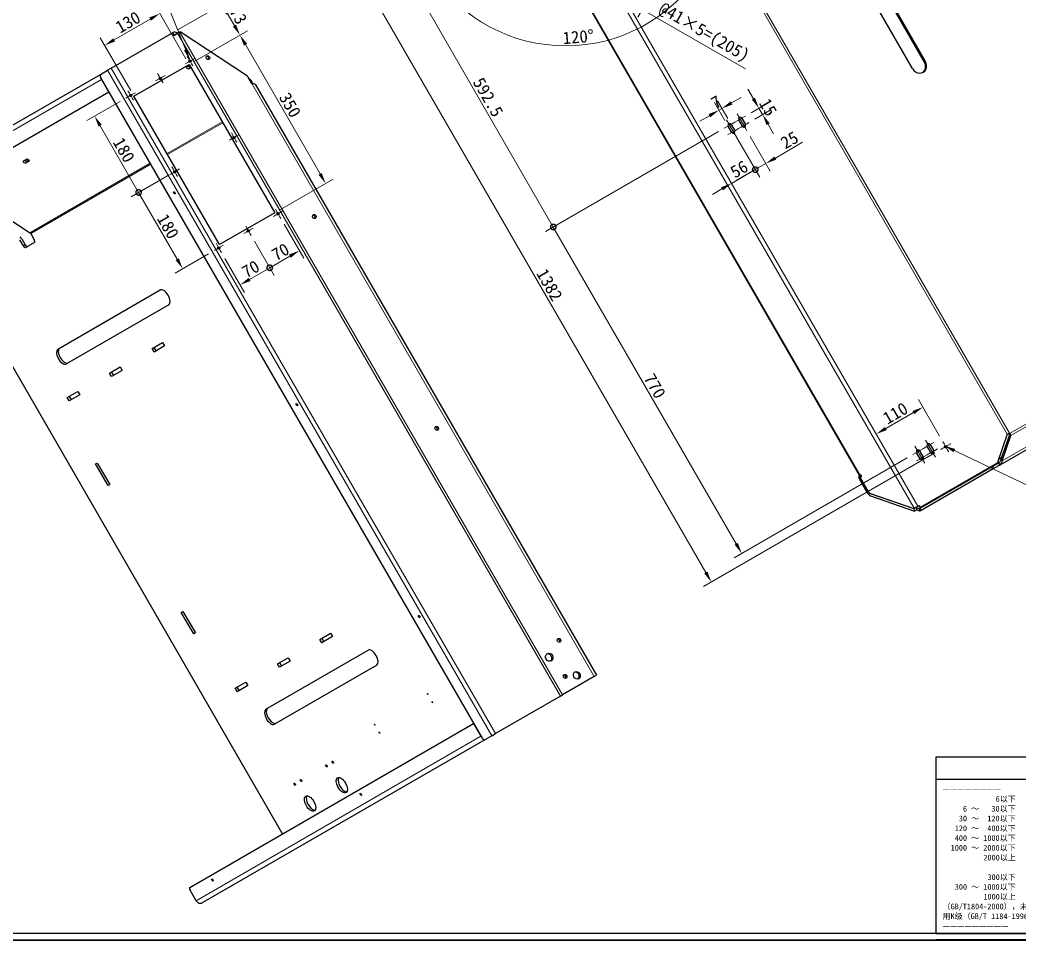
# Model space of a CAD drawing. Header units: millimetres. Extents: x 54 to 7520, y 49 to 5297.
# Drawn here: x 3970 to 6013, y 49 to 1929 of the extents above; entities that cross this region are included whole.
import ezdxf
from ezdxf.enums import TextEntityAlignment as Align

# ---------------------------------------------------------------- set-up
doc = ezdxf.new("R2010")
doc.units = ezdxf.units.MM
doc.header["$LTSCALE"] = 9
doc.linetypes.add('CHAIN', pattern=[0.3543, 0.2362, -0.0295, 0.0591, -0.0295])
for name, color, linetype, lineweight in [('1', 7, 'Continuous', 18), ('可见 (ISO)', 7, 'Continuous', 25), ('可见窄的 (ISO)', 7, 'Continuous', 18), ('图框 (ISO)', 7, 'Continuous', 35), ('标题 (ISO)', 7, 'Continuous', 25)]:
    doc.layers.add(name, color=color, linetype=linetype, lineweight=lineweight)
for name, color, linetype, lineweight, true_color in [('中心标记 (ISO)', 1, 'CHAIN', 18, 0xc2ff0000), ('尺寸 (ISO)', 7, 'Continuous', 18, 0xc2008000), ('符号 (ISO)', 7, 'Continuous', 18, 0xc2008000)]:
    doc.layers.add(name, color=color, linetype=linetype, lineweight=lineweight, true_color=true_color)
doc.styles.add('文本样式164', font='SimSun.ttf')
doc.styles.add('文本样式165', font='SimSun.ttf')
doc.styles.add('文本样式74', font='SimSun.ttf')
doc.styles.add('最新国标', font='simfang.ttf')
doc.styles.add('注释文本 (ISO)', font='simfang.ttf')
doc.dimstyles.new('默认 (GB)', dxfattribs={"dimscale": 9, "dimtxt": 2.8, "dimasz": 2.5, "dimexe": 2, "dimexo": 1.5, "dimgap": 0.5, "dimtad": 1, "dimtoh": 1, "dimdsep": 46, "dimtxsty": '最新国标', "dimcen": 0.09, "dimdle": 10, "dimazin": 2, "dimtfac": 0.535714, "dimtdec": 3, "dimtmove": 0, "dimatfit": 3, "dimfxl": 1, "dimtolj": 1, "dimlwd": -1, "dimlwe": -1, "dimarcsym": 0})
doc.dimstyles.new('默认 (GB)$7', dxfattribs={"dimscale": 9, "dimtxt": 2.8, "dimasz": 2.5, "dimexe": 2, "dimexo": 1.5, "dimgap": 0.5, "dimtad": 1, "dimtoh": 1, "dimdsep": 46, "dimtxsty": '最新国标', "dimcen": 0.09, "dimdle": 10, "dimazin": 2, "dimtfac": 0.535714, "dimtdec": 3, "dimtmove": 0, "dimatfit": 3, "dimfxl": 1, "dimtolj": 1, "dimlwd": -1, "dimlwe": -1, "dimarcsym": 0})

# ---------------------------------------------------------------- blocks, each defined once
blk = doc.blocks.new('图框 最新国标')
at = {"layer": '图框 (ISO)', "color": 7, "linetype": 'Continuous', "lineweight": 25}
for q in [(6, 7), (18, 7)]:
    blk.add_line((834, 7), q, dxfattribs=at)
at = {"layer": '图框 (ISO)'}
blk.add_line((835.5, 5.5), (6, 5.5), dxfattribs=at)
at = {"layer": '图框 (ISO)', "style": '文本样式74'}
blk.add_attdef('零件代号_001', (44.37, 584.25), '', height=2.5, rotation=180, dxfattribs=at)
blk = doc.blocks.new('标题栏 最新国标')
at = {"layer": '标题 (ISO)'}
for p, q in [((381.98, -183.84), (196.98, -183.84)), ((196.98, -183.84), (196.98, -223.84)), ((254.48, -183.84), (254.48, -188.84)), ((269.48, -183.84), (269.48, -188.84)), ((289.48, -183.84), (289.48, -188.84)), ((381.98, -223.84), (381.98, -183.84)), ((383.48, -183.84), (383.48, -225.34)), ((281.48, -188.09), (281.48, -184.59)), ((281.48, -184.59), (286.48, -185.34)), ((286.48, -185.34), (286.48, -187.34)), ((286.48, -187.34), (281.48, -188.09)), ((196.98, -188.84), (381.98, -188.84)), ((232.98, -188.84), (232.98, -223.84)), ((321.98, -188.84), (321.98, -223.84)), ((321.98, -193.84), (381.98, -193.84)), ((321.98, -198.84), (381.98, -198.84)), ((351.98, -198.84), (351.98, -208.84)), ((321.98, -203.84), (232.98, -203.84)), ((321.98, -203.84), (381.98, -203.84)), ((321.98, -208.84), (381.98, -208.84)), ((321.98, -218.84), (381.98, -218.84)), ((196.98, -223.84), (381.98, -223.84)), ((383.48, -225.34), (196.98, -225.34))]:
    blk.add_line(p, q, dxfattribs=at)
at = {"layer": '标题 (ISO)', "linetype": 'CHAIN', "ltscale": 5.000333}
blk.add_line((274.98, -184.09), (274.98, -188.59), dxfattribs=at)
at = {"layer": '标题 (ISO)', "linetype": 'CHAIN', "ltscale": 15.834605}
blk.add_line((272.73, -186.34), (286.98, -186.34), dxfattribs=at)
at = {"layer": '标题 (ISO)'}
for radius in [1.75, 1]:
    blk.add_circle((274.98, -186.34), radius, dxfattribs=at)
at = {"layer": '1', "style": '文本样式164'}
for s, p in [('UNIT: mm', (261.98, -186.34)), ('材 料', (299.48, -186.34)), ('设 计', (327.98, -191.34)), ('制 图', (327.98, -196.34)), ('比 例', (327.98, -201.34)), ('重 量', (357.98, -201.34)), ('共 9  张', (336.98, -206.34)), ('第 5  张', (366.98, -206.34))]:
    blk.add_text(s, height=2, dxfattribs=at).set_placement(p, align=Align.MIDDLE_CENTER)
at = {"layer": '标题 (ISO)', "style": '注释文本 (ISO)'}
for s, insert, char_height, attachment_point, line_spacing_factor in [('————————\\P}\\fSimSun|b0|i0;{\\H1.3000;             6以下    ±0.05 mm\\P}\\fSimSun|b0|i0;{\\H1.3000;     6 ～   30以下    ±0.10 mm\\P}\\fSimSun|b0|i0;{\\H1.3000;    30 ～  120以下    ±0.15 mm\\P}\\fSimSun|b0|i0;{\\H1.3000;   120 ～  400以下    ±0.20 mm\\P}\\fSimSun|b0|i0;{\\H1.3000;   400 ～ 1000以下    ±0.30 mm\\P}\\fSimSun|b0|i0;{\\H1.3000;  1000 ～ 2000以下    ±0.50 mm\\P}\\fSimSun|b0|i0;{\\H1.3000;          2000以上    ±0.80 mm\\P}\\fSimSun|b0|i0;{\\H1.3000;\\P}\\fSimSun|b0|i0;{\\H1.3000;           300以下    ±30′\\P}\\fSimSun|b0|i0;{\\H1.3000;   300 ～ 1000以下    ±15′\\P}\\fSimSun|b0|i0;{\\H1.3000;          1000以上    ±5′}\\fSimSun|b0|i0;{\\H1.3000;      未注公差角度及线性公差使用m\\P}\\fSimSun|b0|i0;{\\H1.3000;（GB/T1804-2000），未注形位公差使\\P}\\fSimSun|b0|i0;{\\H1.3000;用K级（GB/T 1184-1996）。\\P}\\fSimSun|b0|i0;{\\H1.3000;—————————', (198.48, -206.63), 1.3, 4, 1.023913), ('{\\fMicrosoft YaHei|b0|i0|c134|p34;\\H1.75x;蓝探科工业自动化（江苏）有限公司\\P\\fArial|b0|i0|c0|p34;\\H0.71429x;Lantech Industrial Automation (Jiangsu) Co., Ltd\\fFangSong|b0|i0|c134|p49;.\\H1.15195x; }', (277.48, -213.84), 2, 5, 0.978695)]:
    blk.add_mtext(s, dxfattribs=dict(at, insert=insert, char_height=char_height, attachment_point=attachment_point, line_spacing_factor=line_spacing_factor))
at = {"layer": '标题 (ISO)', "attachment_point": 5, "style": '注释文本 (ISO)'}
for s, insert, char_height in [('\\fFangSong|b0|i0;LIA023', (357.98, -196.34), 2), ('\\fFangSong|b0|i0;零件号', (327.98, -211.84), 2), ('\\fSimSun|b0|i0;{\\H1.6000;未经蓝探科事先书面同意，严禁复制或发布此文件。}', (351.98, -221.34), 1.6)]:
    blk.add_mtext(s, dxfattribs=dict(at, insert=insert, char_height=char_height))
at = {"layer": '标题 (ISO)'}
for tag, p, height, style in [('材料_001', (320.84, -187.21), 2, '注释文本 (ISO)'), ('设计人_001', (349.92, -192.16), 2, '注释文本 (ISO)'), ('库存编号_001', (269.95, -198.14), 3.5, '文本样式165'), ('视图比例_001', (338.53, -202.33), 2, '注释文本 (ISO)'), ('质量\\P3;_001', (371.53, -202.3), 2, '注释文本 (ISO)'), ('零件代号_001', (345.57, -215.59), 3.5, '文本样式165')]:
    blk.add_attdef(tag, p, '', height=height, dxfattribs=dict(at, style=style))
blk = doc.blocks.new('*D93')
at = {"layer": 'Defpoints', "color": 0}
for p in [(4255.2, 1942.5), (4315.2, 1838.5), (4202.6, 1773.5)]:
    blk.add_point(p, dxfattribs=at)
at = {"layer": '尺寸 (ISO)', "color": 116, "true_color": 0x000000}
for p, q in [((4308.4, 1850.2), (4246.2, 1958)), ((4162.1, 1888.7), (4235.7, 1931.2)), ((4195.8, 1785.2), (4133.6, 1893))]:
    blk.add_line(p, q, dxfattribs=at)
for points in [[(4233.8, 1934.5), (4237.5, 1928), (4255.2, 1942.5)], [(4160.2, 1892), (4163.9, 1885.5), (4142.6, 1877.5)]]:
    blk.add_solid(points, dxfattribs=at)
at = {"layer": '尺寸 (ISO)', "insert": (4190.2, 1924.9), "char_height": 25.2, "attachment_point": 5, "rotation": 30, "style": '最新国标'}
blk.add_mtext('\\A1;130', dxfattribs=at)
blk = doc.blocks.new('*D94')
at = {"layer": 'Defpoints', "color": 0}
for p in [(4315.2, 1838.5), (4594.1, 1595.4), (4490.2, 1535.4)]:
    blk.add_point(p, dxfattribs=at)
at = {"layer": '尺寸 (ISO)', "color": 116, "true_color": 0x000000}
for p, q in [((4326.8, 1845.3), (4434.7, 1907.5)), ((4430.3, 1879.1), (4582.8, 1614.9)), ((4501.8, 1542.2), (4609.7, 1604.4))]:
    blk.add_line(p, q, dxfattribs=at)
for points in [[(4433.6, 1880.9), (4427.1, 1877.2), (4419.1, 1898.5)], [(4586.1, 1616.8), (4579.6, 1613), (4594.1, 1595.4)]]:
    blk.add_solid(points, dxfattribs=at)
at = {"layer": '尺寸 (ISO)', "insert": (4521.5, 1755.6), "char_height": 25.2, "attachment_point": 5, "rotation": 300, "style": '最新国标'}
blk.add_mtext('\\A1;350', dxfattribs=at)
blk = doc.blocks.new('_DotSmall')
at = {"color": 0, "linetype": 'ByBlock', "const_width": 0.5}
blk.add_lwpolyline([(-0.0625, 0, 1), (0.0625, 0, 1)], format="xyb", close=True, dxfattribs=at)
blk = doc.blocks.new('*D95')
at = {"layer": 'Defpoints', "color": 0}
for p in [(4285.7, 1619.5), (4212.1, 1577), (4366.2, 1458.1)]:
    blk.add_point(p, dxfattribs=at)
at = {"layer": '尺寸 (ISO)', "color": 116, "true_color": 0x000000}
for p, q in [((4274.1, 1612.7), (4196.5, 1568)), ((4290.9, 1440.6), (4212.1, 1577)), ((4354.5, 1451.3), (4286.5, 1412.1))]:
    blk.add_line(p, q, dxfattribs=at)
blk.add_solid([(4294.1, 1442.5), (4287.6, 1438.7), (4302.1, 1421.1)], dxfattribs=at)
at = {"layer": '尺寸 (ISO)', "color": 116, "true_color": 0x000000, "xscale": 22.5, "yscale": 22.5, "zscale": 22.5, "rotation": 120.0000000000053}
blk.add_blockref('_DotSmall', (4212.1, 1577), dxfattribs=at)
at = {"layer": '尺寸 (ISO)', "insert": (4272.1, 1507.6), "char_height": 25.2, "attachment_point": 5, "rotation": 300, "style": '最新国标'}
blk.add_mtext('\\A1;180', dxfattribs=at)
blk = doc.blocks.new('*D96')
at = {"layer": 'Defpoints', "color": 0}
for p in [(4186.2, 1769.8), (4122.1, 1732.9), (4285.7, 1619.5)]:
    blk.add_point(p, dxfattribs=at)
at = {"layer": '尺寸 (ISO)', "color": 116, "true_color": 0x000000}
for p, q in [((4174.5, 1763.1), (4106.5, 1723.9)), ((4212.1, 1577), (4133.4, 1713.4)), ((4274.1, 1612.7), (4196.5, 1568))]:
    blk.add_line(p, q, dxfattribs=at)
blk.add_solid([(4136.6, 1715.3), (4130.1, 1711.5), (4122.1, 1732.9)], dxfattribs=at)
at = {"layer": '尺寸 (ISO)', "color": 116, "true_color": 0x000000, "xscale": 22.5, "yscale": 22.5, "zscale": 22.5, "rotation": 300.0000000000052}
blk.add_blockref('_DotSmall', (4212.1, 1577), dxfattribs=at)
at = {"layer": '尺寸 (ISO)', "insert": (4182, 1663.7), "char_height": 25.2, "attachment_point": 5, "rotation": 300, "style": '最新国标'}
blk.add_mtext('\\A1;180', dxfattribs=at)
blk = doc.blocks.new('*D97')
at = {"layer": 'Defpoints', "color": 0}
for p in [(4502.5, 1524), (4441.9, 1489), (4479.9, 1423.1)]:
    blk.add_point(p, dxfattribs=at)
at = {"layer": '尺寸 (ISO)', "color": 116, "true_color": 0x000000}
for p, q in [((4509.3, 1512.3), (4549.6, 1442.5)), ((4448.6, 1477.3), (4488.9, 1407.5)), ((4521.1, 1446.9), (4479.9, 1423.1))]:
    blk.add_line(p, q, dxfattribs=at)
blk.add_solid([(4519.2, 1450.1), (4523, 1443.6), (4540.6, 1458.1)], dxfattribs=at)
at = {"layer": '尺寸 (ISO)', "color": 116, "true_color": 0x000000, "xscale": 22.5, "yscale": 22.5, "zscale": 22.5, "rotation": 210.0000000000053}
blk.add_blockref('_DotSmall', (4479.9, 1423.1), dxfattribs=at)
at = {"layer": '尺寸 (ISO)', "insert": (4501.7, 1455.6), "char_height": 25.2, "attachment_point": 5, "rotation": 30, "style": '最新国标'}
blk.add_mtext('\\A1;70', dxfattribs=at)
blk = doc.blocks.new('*D98')
at = {"layer": 'Defpoints', "color": 0}
for p in [(4441.9, 1489), (4381.3, 1454), (4419.3, 1388.1)]:
    blk.add_point(p, dxfattribs=at)
at = {"layer": '尺寸 (ISO)', "color": 116, "true_color": 0x000000}
for p, q in [((4448.6, 1477.3), (4488.9, 1407.5)), ((4388, 1442.3), (4428.3, 1372.5)), ((4479.9, 1423.1), (4438.8, 1399.4))]:
    blk.add_line(p, q, dxfattribs=at)
blk.add_solid([(4436.9, 1402.6), (4440.7, 1396.1), (4419.3, 1388.1)], dxfattribs=at)
at = {"layer": '尺寸 (ISO)', "color": 116, "true_color": 0x000000, "xscale": 22.5, "yscale": 22.5, "zscale": 22.5, "rotation": 30.00000000000525}
blk.add_blockref('_DotSmall', (4479.9, 1423.1), dxfattribs=at)
at = {"layer": '尺寸 (ISO)', "insert": (4440.9, 1420.5), "char_height": 25.2, "attachment_point": 5, "rotation": 30, "style": '最新国标'}
blk.add_mtext('\\A1;70', dxfattribs=at)
blk = doc.blocks.new('*D99')
at = {"layer": 'Defpoints', "color": 0}
for p in [(4382.6, 1961.8), (4280.9, 1903.1), (4315.2, 1838.5)]:
    blk.add_point(p, dxfattribs=at)
at = {"layer": '尺寸 (ISO)', "color": 116, "true_color": 0x000000}
for p, q in [((4292.6, 1909.8), (4398.2, 1970.8)), ((4407.8, 1918), (4393.8, 1942.3)), ((4326.8, 1845.3), (4434.7, 1907.5))]:
    blk.add_line(p, q, dxfattribs=at)
for points in [[(4397.1, 1944.1), (4390.6, 1940.4), (4382.6, 1961.8)], [(4411.1, 1919.9), (4404.6, 1916.1), (4419.1, 1898.5)]]:
    blk.add_solid(points, dxfattribs=at)
at = {"layer": '尺寸 (ISO)', "insert": (4415.8, 1938.8), "char_height": 25.2, "attachment_point": 5, "rotation": 300, "style": '最新国标'}
blk.add_mtext('\\A1;73', dxfattribs=at)
blk = doc.blocks.new('*D101')
at = {"layer": 'Defpoints', "color": 0}
for p in [(5072.7, 2198.3), (5084.4, 2205.1), (5118.8, 2185.2), (4972, 1896.3)]:
    blk.add_point(p, dxfattribs=at)
at = {"layer": '尺寸 (ISO)', "color": 116, "true_color": 0x000000}
for p, q in [((5061, 2191.6), (4784.2, 2031.8)), ((5130.5, 2178.4), (5384.5, 2031.8))]:
    blk.add_line(p, q, dxfattribs=at)
blk.add_arc((5084.4, 2205.1), 328.6, 213.9241, 326.0759, dxfattribs=at)
for points in [[(4808.6, 2019.7), (4814.9, 2023.7), (4799.8, 2040.8)], [(5353.9, 2023.7), (5360.2, 2019.7), (5369, 2040.8)]]:
    blk.add_solid(points, dxfattribs=at)
at = {"layer": '尺寸 (ISO)', "insert": (5110.3, 1894.8), "char_height": 25.2, "attachment_point": 5, "rotation": 4.774, "style": '最新国标'}
blk.add_mtext('\\A1;120°', dxfattribs=at)
blk = doc.blocks.new('*D105')
at = {"layer": 'Defpoints', "color": 0}
for p in [(5125.4, 2160.6), (5302.9, 2058.1), (5241.1, 1951)]:
    blk.add_point(p, dxfattribs=at)
at = {"layer": '尺寸 (ISO)', "color": 116, "true_color": 0x000000}
for p, q in [((5118.6, 2148.9), (5054.6, 2037.9)), ((5296.2, 2046.4), (5232.1, 1935.4)), ((5083, 2042.3), (5221.6, 1962.3)), ((5241.1, 1951), (5451.7, 1829.4))]:
    blk.add_line(p, q, dxfattribs=at)
for points in [[(5084.9, 2045.5), (5081.2, 2039), (5063.6, 2053.5)], [(5223.5, 1965.5), (5219.7, 1959), (5241.1, 1951)]]:
    blk.add_solid(points, dxfattribs=at)
at = {"layer": '尺寸 (ISO)', "insert": (5366.6, 1902.7), "char_height": 25.2, "attachment_point": 5, "rotation": 330, "style": '最新国标'}
blk.add_mtext('\\A1;\\fFangSong|b0|i0;@41×5=(205)', dxfattribs=at)
blk = doc.blocks.new('*D113')
at = {"layer": 'Defpoints', "color": 0}
for p in [(5452, 1733.1), (5459.5, 1720.1), (5486.9, 1736)]:
    blk.add_point(p, dxfattribs=at)
at = {"layer": '尺寸 (ISO)', "color": 116, "true_color": 0x000000}
for p, q in [((5468.2, 1768.5), (5456.9, 1788)), ((5463.7, 1739.9), (5495, 1758)), ((5471.2, 1726.9), (5502.5, 1745)), ((5479.4, 1749), (5486.9, 1736)), ((5498.2, 1716.5), (5509.4, 1697))]:
    blk.add_line(p, q, dxfattribs=at)
for points in [[(5471.4, 1770.3), (5464.9, 1766.6), (5479.4, 1749)], [(5501.4, 1718.4), (5494.9, 1714.6), (5486.9, 1736)]]:
    blk.add_solid(points, dxfattribs=at)
at = {"layer": '尺寸 (ISO)', "insert": (5498.1, 1751.1), "char_height": 25.2, "attachment_point": 5, "rotation": 300, "style": '最新国标'}
blk.add_mtext('\\A1;15', dxfattribs=at)
blk = doc.blocks.new('*D114')
at = {"layer": 'Defpoints', "color": 0}
for p in [(5074.8, 2199.5), (5850.6, 1051.6), (5382, 781.1)]:
    blk.add_point(p, dxfattribs=at)
at = {"layer": '尺寸 (ISO)', "color": 116, "true_color": 0x000000}
for p, q in [((5063.1, 2192.7), (4675.4, 1969)), ((4702.3, 1958.5), (5370.8, 800.6)), ((5838.9, 1044.9), (5366.4, 772.1))]:
    blk.add_line(p, q, dxfattribs=at)
for points in [[(4705.5, 1960.3), (4699, 1956.6), (4691, 1978)], [(5374, 802.5), (5367.5, 798.7), (5382, 781.1)]]:
    blk.add_solid(points, dxfattribs=at)
at = {"layer": '尺寸 (ISO)', "insert": (5051.5, 1388.2), "char_height": 25.2, "attachment_point": 5, "rotation": 300, "style": '最新国标'}
blk.add_mtext('\\A1;1382', dxfattribs=at)
blk = doc.blocks.new('*D115')
at = {"layer": 'Defpoints', "color": 0}
for p in [(5814.4, 1138.4), (5855.3, 1067.6), (5739, 1048.9)]:
    blk.add_point(p, dxfattribs=at)
at = {"layer": '尺寸 (ISO)', "color": 116, "true_color": 0x000000}
for p, q in [((5848.5, 1079.3), (5805.4, 1154)), ((5738.6, 1094.7), (5794.9, 1127.2))]:
    blk.add_line(p, q, dxfattribs=at)
for points in [[(5793, 1130.4), (5796.8, 1123.9), (5814.4, 1138.4)], [(5736.7, 1097.9), (5740.5, 1091.4), (5719.1, 1083.4)]]:
    blk.add_solid(points, dxfattribs=at)
at = {"layer": '尺寸 (ISO)', "insert": (5758.1, 1125.9), "char_height": 25.2, "attachment_point": 5, "rotation": 30, "style": '最新国标'}
blk.add_mtext('\\A1;110', dxfattribs=at)
blk = doc.blocks.new('*D117')
at = {"layer": 'Defpoints', "color": 0}
for p in [(5074.8, 2199.5), (5408.7, 1708.1), (5059.2, 1506.4)]:
    blk.add_point(p, dxfattribs=at)
at = {"layer": '尺寸 (ISO)', "color": 116, "true_color": 0x000000}
for p, q in [((5063.1, 2192.7), (4747.4, 2010.5)), ((4774.2, 2000), (5059.2, 1506.4)), ((5397, 1701.4), (5043.6, 1497.4))]:
    blk.add_line(p, q, dxfattribs=at)
blk.add_solid([(4777.5, 2001.9), (4771, 1998.1), (4763, 2019.5)], dxfattribs=at)
at = {"layer": '尺寸 (ISO)', "color": 116, "true_color": 0x000000, "xscale": 22.5, "yscale": 22.5, "zscale": 22.5, "rotation": 299.9999999999889}
blk.add_blockref('_DotSmall', (5059.2, 1506.4), dxfattribs=at)
at = {"layer": '尺寸 (ISO)', "insert": (4926.1, 1771.7), "char_height": 25.2, "attachment_point": 5, "rotation": 300, "style": '最新国标'}
blk.add_mtext('\\A1;592.5', dxfattribs=at)
blk = doc.blocks.new('*D118')
at = {"layer": 'Defpoints', "color": 0}
for p in [(5408.7, 1708.1), (5793.7, 1041.3), (5444.2, 839.5)]:
    blk.add_point(p, dxfattribs=at)
at = {"layer": '尺寸 (ISO)', "color": 116, "true_color": 0x000000}
for p, q in [((5397, 1701.4), (5043.6, 1497.4)), ((5059.2, 1506.4), (5433, 859)), ((5782, 1034.5), (5428.6, 830.5))]:
    blk.add_line(p, q, dxfattribs=at)
blk.add_solid([(5436.2, 860.9), (5429.7, 857.1), (5444.2, 839.5)], dxfattribs=at)
at = {"layer": '尺寸 (ISO)', "color": 116, "true_color": 0x000000, "xscale": 22.5, "yscale": 22.5, "zscale": 22.5, "rotation": 119.9999999999889}
blk.add_blockref('_DotSmall', (5059.2, 1506.4), dxfattribs=at)
at = {"layer": '尺寸 (ISO)', "insert": (5266.7, 1181.5), "char_height": 25.2, "attachment_point": 5, "rotation": 300, "style": '最新国标'}
blk.add_mtext('\\A1;770', dxfattribs=at)
blk = doc.blocks.new('*D119')
at = {"layer": 'Defpoints', "color": 0}
for p in [(5427, 1701.4), (5454.9, 1703.1), (5471.9, 1623.6)]:
    blk.add_point(p, dxfattribs=at)
at = {"layer": '尺寸 (ISO)', "color": 116, "true_color": 0x000000}
for p, q in [((5433.8, 1689.7), (5480.9, 1608.1)), ((5461.7, 1691.4), (5502.5, 1620.6)), ((5513, 1647.4), (5568.6, 1679.5)), ((5471.9, 1623.6), (5493.5, 1636.1)), ((5471.9, 1623.6), (5432.9, 1601.1))]:
    blk.add_line(p, q, dxfattribs=at)
blk.add_solid([(5511.1, 1650.6), (5514.9, 1644.1), (5493.5, 1636.1)], dxfattribs=at)
at = {"layer": '尺寸 (ISO)', "color": 116, "true_color": 0x000000, "xscale": 22.5, "yscale": 22.5, "zscale": 22.5, "rotation": 29.99999999998897}
blk.add_blockref('_DotSmall', (5471.9, 1623.6), dxfattribs=at)
at = {"layer": '尺寸 (ISO)', "insert": (5541.9, 1684), "char_height": 25.2, "attachment_point": 5, "rotation": 30, "style": '最新国标'}
blk.add_mtext('\\A1;25', dxfattribs=at)
blk = doc.blocks.new('*D120')
at = {"layer": 'Defpoints', "color": 0}
for p in [(5427, 1701.4), (5423.4, 1595.6), (5429.3, 1585.4)]:
    blk.add_point(p, dxfattribs=at)
at = {"layer": '尺寸 (ISO)', "color": 116, "true_color": 0x000000}
for p, q in [((5433.8, 1689.7), (5480.9, 1608.1)), ((5471.9, 1623.6), (5442.9, 1606.9)), ((5423.4, 1595.6), (5442.9, 1606.9)), ((5403.9, 1584.4), (5384.4, 1573.1))]:
    blk.add_line(p, q, dxfattribs=at)
blk.add_solid([(5402, 1587.6), (5405.8, 1581.1), (5423.4, 1595.6)], dxfattribs=at)
at = {"layer": '尺寸 (ISO)', "color": 116, "true_color": 0x000000, "xscale": 22.5, "yscale": 22.5, "zscale": 22.5, "rotation": 209.9999999999889}
blk.add_blockref('_DotSmall', (5471.9, 1623.6), dxfattribs=at)
at = {"layer": '尺寸 (ISO)', "insert": (5438.9, 1624.5), "char_height": 25.2, "attachment_point": 5, "rotation": 30, "style": '最新国标'}
blk.add_mtext('\\A1;56', dxfattribs=at)
blk = doc.blocks.new('*D121')
at = {"layer": 'Defpoints', "color": 0}
for p in [(5403.8, 1748.6), (5416.5, 1712.6), (5422.5, 1716.1)]:
    blk.add_point(p, dxfattribs=at)
at = {"layer": '尺寸 (ISO)', "color": 116, "true_color": 0x000000}
for p, q in [((5409.7, 1724.3), (5388.7, 1760.7)), ((5415.8, 1727.8), (5394.8, 1764.2)), ((5423.3, 1759.8), (5442.8, 1771.1)), ((5397.7, 1745.1), (5403.8, 1748.6)), ((5378.3, 1733.8), (5358.8, 1722.6))]:
    blk.add_line(p, q, dxfattribs=at)
for points in [[(5421.4, 1763.1), (5425.2, 1756.6), (5403.8, 1748.6)], [(5376.4, 1737.1), (5380.1, 1730.6), (5397.7, 1745.1)]]:
    blk.add_solid(points, dxfattribs=at)
at = {"layer": '尺寸 (ISO)', "insert": (5392.1, 1761.8), "char_height": 25.2, "attachment_point": 5, "rotation": 30, "style": '最新国标'}
blk.add_mtext('\\A1;7', dxfattribs=at)

msp = doc.modelspace()

# ---------------------------------------------------------------- linework, layer by layer
at = {"layer": '中心标记 (ISO)', "ltscale": 2.732729}
for p, q in [((4326.5701, 1850.8998), (4307.4015, 1839.8328)), ((4311.4523, 1854.9506), (4322.5193, 1835.782)), ((4250.8306, 1819.9506), (4261.8976, 1800.782)), ((4265.9484, 1815.8998), (4246.7798, 1804.8328)), ((4205.3266, 1780.8998), (4186.158, 1769.8328)), ((4190.2088, 1784.9506), (4201.2758, 1765.782)), ((4401.4523, 1699.066), (4412.5193, 1679.8974)), ((4416.5701, 1695.0152), (4397.4015, 1683.9482)), ((4295.3266, 1625.0152), (4276.158, 1613.9482)), ((4280.2088, 1629.066), (4291.2758, 1609.8974)), ((4506.5701, 1539.1306), (4487.4015, 1528.0636)), ((4491.4523, 1543.1814), (4502.5193, 1524.0128)), ((4445.9484, 1504.1306), (4426.7798, 1493.0636)), ((4430.8306, 1508.1814), (4441.8976, 1489.0128)), ((4370.2088, 1473.1814), (4381.2758, 1454.0128)), ((4385.3266, 1469.1306), (4366.158, 1458.0636))]:
    msp.add_line(p, q, dxfattribs=at)
at = {"layer": '中心标记 (ISO)', "ltscale": 4.321262}
for p, q in [((5434.9016, 1737.7017), (5452.4016, 1707.3909)), ((5413.251, 1725.2017), (5430.751, 1694.8909)), ((5415.751, 1720.8716), (5433.251, 1690.5607)), ((5437.4016, 1733.3716), (5454.9016, 1703.0607)), ((5819.9018, 1070.8619), (5837.4018, 1040.5511)), ((5822.4018, 1066.5318), (5839.9018, 1036.2209)), ((5798.2511, 1058.3619), (5815.7511, 1028.0511)), ((5800.7511, 1054.0318), (5818.2511, 1023.7209)), ((5800.7511, 1054.0318), (5818.2511, 1023.7209))]:
    msp.add_line(p, q, dxfattribs=at)
at = {"layer": '中心标记 (ISO)', "ltscale": 3.086587}
for p, q in [((5430.3263, 1720.6264), (5408.6757, 1708.1264)), ((5451.9769, 1733.1264), (5430.3263, 1720.6264)), ((5459.4769, 1720.136), (5437.8263, 1707.636)), ((5437.8263, 1707.636), (5416.1757, 1695.136)), ((5836.9771, 1066.2866), (5815.3264, 1053.7866)), ((5815.3264, 1053.7866), (5793.6758, 1041.2866)), ((5844.4771, 1053.2962), (5822.8264, 1040.7962)), ((5822.8264, 1040.7962), (5801.1758, 1028.2962)), ((5822.8264, 1040.7962), (5801.1758, 1028.2962))]:
    msp.add_line(p, q, dxfattribs=at)
at = {"layer": '中心标记 (ISO)', "ltscale": 2.96312}
for p, q in [((5871.4088, 1063.6491), (5850.6242, 1051.6491)), ((5855.0165, 1068.0414), (5867.0165, 1047.2568))]:
    msp.add_line(p, q, dxfattribs=at)
at = {"layer": '中心标记 (ISO)', "ltscale": 2.829405}
for p, q in [((5870.9399, 1063.3784), (5851.0932, 1051.9199)), ((5855.2873, 1067.5725), (5866.7458, 1047.7258))]:
    msp.add_line(p, q, dxfattribs=at)
at = {"layer": '可见 (ISO)'}
for p, q in [((5793.0902, 1830.1866), (5551.5902, 2248.4769)), ((5817.1751, 1844.0921), (5575.6751, 2262.3824)), ((5577.8402, 2263.6324), (5819.3402, 1845.3421)), ((5012.3017, 2163.4399), (5684.3018, 999.5015)), ((4156.0244, 1830.9547), (4280.9096, 1903.0572)), ((4281.9156, 1903.6381), (4280.9096, 1903.0572)), ((4283.9096, 1897.8611), (4280.9096, 1903.0572)), ((4283.9096, 1897.8611), (4291.7038, 1902.3611)), ((4290.9108, 1903.058), (4291.8438, 1902.4419)), ((4296.0339, 1904.8611), (4291.7038, 1902.3611)), ((4296.6224, 1905.2008), (4296.0339, 1904.8611)), ((4434.134, 1814.4082), (4296.6224, 1905.2008)), ((4283.4096, 1898.7271), (4284.4156, 1899.308)), ((4134.071, 1818.28), (4148.5244, 1826.6246)), ((4156.0244, 1830.9547), (4148.5244, 1826.6246)), ((4202.5724, 1773.5361), (4315.1557, 1838.5361)), ((4309.7639, 1833.556), (4315.9642, 1837.1358)), ((4315.1557, 1838.5361), (4490.1557, 1535.4272)), ((4318.9953, 1831.8858), (4315.42, 1829.8216)), ((4317.4176, 1833.8616), (4317.7453, 1834.0509)), ((3556.9955, 1485.1053), (4134.071, 1818.28)), ((4914.406, 461.7001), (4134.406, 1812.6999)), ((4136.4647, 1808.115), (4151.4647, 1782.1342)), ((4443.2343, 1799.8063), (4435.8864, 1812.5332)), ((4440.427, 1807.0188), (4438.2343, 1808.4665)), ((4445.5462, 1799.7665), (4442.5434, 1804.9674)), ((4450.0645, 1797.9761), (5147.2743, 590.3732)), ((4151.4647, 1782.1342), (3571.6606, 1447.3841)), ((4151.906, 1782.389), (4151.4647, 1782.1342)), ((4377.5724, 1470.4272), (4202.5724, 1773.5361)), ((5445.6205, 1712.136), (5438.1205, 1725.1264)), ((5444.1827, 1728.6264), (5451.6827, 1715.636)), ((5423.9699, 1699.636), (5416.4699, 1712.6264)), ((5422.5321, 1716.1264), (5430.0321, 1703.136)), ((3976.344, 1641.056), (3982.8392, 1644.806)), ((3988.4953, 1641.0715), (3982.0001, 1637.3215)), ((3983.9977, 1641.3616), (3987.6548, 1643.473)), ((7020.89, 1625.6888), (5971.3252, 1019.7222)), ((3903.0318, 1552.0027), (3989.7482, 1494.7479)), ((4490.1557, 1535.4272), (4377.5724, 1470.4272)), ((3991.5006, 1492.8729), (3998.7378, 1480.3376)), ((3976.6542, 1467.5876), (3969.4169, 1480.1229)), ((3973.1669, 1482.2879), (3980.4042, 1469.7526)), ((3999.0728, 1474.7575), (3981.3192, 1464.5075)), ((4505.7455, 266.1744), (3846.0083, 1408.8729)), ((4046.866, 1256.9771), (4256.0112, 1377.7271)), ((4273.5112, 1347.4162), (4064.366, 1226.6662)), ((4239.4588, 1257.8966), (4261.1094, 1270.3966)), ((4261.1094, 1270.3966), (4265.1094, 1263.4684)), ((4243.4588, 1250.9684), (4239.4588, 1257.8966)), ((4243.2088, 1260.0617), (4247.2088, 1253.1335)), ((4265.1094, 1263.4684), (4243.4588, 1250.9684)), ((4152.8562, 1207.8966), (4174.5069, 1220.3966)), ((4156.8562, 1200.9684), (4152.8562, 1207.8966)), ((4156.6062, 1210.0617), (4160.6062, 1203.1335)), ((4178.5069, 1213.4684), (4156.8562, 1200.9684)), ((4174.5069, 1220.3966), (4178.5069, 1213.4684)), ((4066.2537, 1157.8966), (4087.9043, 1170.3966)), ((4087.9043, 1170.3966), (4091.9043, 1163.4684)), ((4070.2537, 1150.9684), (4066.2537, 1157.8966)), ((4070.0037, 1160.0617), (4074.0037, 1153.1335)), ((4091.9043, 1163.4684), (4070.2537, 1150.9684)), ((5986.7711, 1082.9297), (5966.8909, 1025.5405)), ((5986.7711, 1082.9297), (5991.1013, 1085.4297)), ((5989.454, 1083.2829), (5988.9362, 1084.1797)), ((5989.454, 1083.2829), (5991.619, 1084.5329)), ((5991.1013, 1085.4297), (5991.619, 1084.5329)), ((5991.619, 1084.5329), (5992.3957, 1084.9813)), ((5991.1906, 1081.3988), (5973.2002, 1029.465)), ((5976.3252, 1028.3825), (5994.3156, 1080.3162)), ((5991.1906, 1081.3988), (5994.3156, 1080.3162)), ((5808.97, 1032.7962), (5801.47, 1045.7866)), ((5807.5322, 1049.2866), (5815.0322, 1036.2962)), ((5830.6207, 1045.2962), (5823.1207, 1058.2866)), ((5829.1829, 1061.7866), (5836.6829, 1048.7962)), ((4124.1318, 1022.1489), (4127.5959, 1024.1489)), ((4149.6318, 977.9816), (4124.1318, 1022.1489)), ((4127.5959, 1024.1489), (4153.0959, 979.9816)), ((5964.6664, 1022.847), (5808.901, 932.9158)), ((5968.8252, 1024.0524), (5957.8033, 1017.6889)), ((5968.8252, 1024.0524), (5971.3252, 1019.7222)), ((5975.1857, 1035.1968), (5968.9986, 1031.6247)), ((5973.2002, 1029.465), (5973.521, 1029.3539)), ((5973.521, 1029.3539), (5976.3252, 1028.3825)), ((5955.6383, 1016.4389), (5808.2537, 931.3464)), ((5958.1383, 1012.1088), (5810.7537, 927.0162)), ((5955.6383, 1016.4389), (5957.8033, 1017.6889)), ((5960.3033, 1013.3588), (5958.1383, 1012.1088)), ((5971.3252, 1019.7222), (5960.3033, 1013.3588)), ((5684.1415, 992.4588), (5700.8307, 963.5521)), ((5684.3018, 999.5015), (5685.4621, 1000.1713)), ((5687.0541, 999.9139), (5685.3915, 998.9539)), ((5685.4621, 1000.1713), (5686.5446, 1000.7963)), ((5689.0446, 996.4662), (5686.0135, 994.7162)), ((5686.0135, 994.7162), (5702.7792, 965.6771)), ((5702.9958, 964.8021), (5686.3065, 993.7088)), ((5686.5446, 1000.7963), (5689.0446, 996.4662)), ((4153.0959, 979.9816), (4149.6318, 977.9816)), ((5796.3715, 930.4558), (5706.2434, 961.6771)), ((5706.6763, 961.9271), (5795.7224, 931.0807)), ((5707.3259, 957.3021), (5797.454, 926.0808)), ((5796.7359, 931.6658), (5795.7224, 931.0807)), ((5800.8715, 933.0539), (5796.3715, 930.4558)), ((5797.454, 926.0808), (5796.3715, 930.4558)), ((5796.7359, 931.6658), (5804.2359, 935.996)), ((5801.954, 928.6789), (5797.454, 926.0808)), ((5800.8715, 933.0539), (5801.954, 928.6789)), ((5800.8715, 933.0539), (5806.4965, 931.1053)), ((5801.954, 928.6789), (5807.579, 926.7303)), ((5804.2359, 935.996), (5806.401, 937.246)), ((5806.401, 937.246), (5808.901, 932.9158)), ((5808.2537, 931.3464), (5807.914, 931.1502)), ((5810.7537, 927.0162), (5808.2537, 931.3464)), ((5810.7537, 927.0162), (5810.414, 926.8201)), ((4299.1318, 719.04), (4302.5959, 721.04)), ((4324.6318, 674.8727), (4299.1318, 719.04)), ((4302.5959, 721.04), (4328.0959, 676.8727)), ((4328.0959, 676.8727), (4324.6318, 674.8727)), ((4582.4588, 663.8032), (4604.1094, 676.3032)), ((4604.1094, 676.3032), (4608.1094, 669.375)), ((4586.4588, 656.875), (4582.4588, 663.8032)), ((4586.2088, 665.9683), (4590.2088, 659.0401)), ((4608.1094, 669.375), (4586.4588, 656.875)), ((4471.866, 520.8555), (4681.0112, 641.6055)), ((4495.8562, 613.8032), (4517.5069, 626.3032)), ((4499.8562, 606.875), (4495.8562, 613.8032)), ((4499.6062, 615.9683), (4503.6062, 609.0401)), ((4521.5069, 619.375), (4499.8562, 606.875)), ((4517.5069, 626.3032), (4521.5069, 619.375)), ((4698.5112, 611.2946), (4489.366, 490.5446)), ((4409.2537, 563.8032), (4430.9043, 576.3032)), ((4430.9043, 576.3032), (4434.9043, 569.375)), ((5142.9442, 587.8732), (5078.034, 550.3973)), ((5142.9442, 587.8732), (5147.2743, 590.3732)), ((4413.2537, 556.875), (4409.2537, 563.8032)), ((4413.0037, 565.9683), (4417.0037, 559.0401)), ((4434.9043, 569.375), (4413.2537, 556.875)), ((5073.7038, 547.8973), (4941.0244, 471.2948)), ((5073.7038, 547.8973), (5078.034, 550.3973)), ((4316.6606, 157.0062), (4896.4731, 491.7611)), ((4896.906, 492.011), (4896.4731, 491.7611)), ((4896.4731, 491.7611), (4911.4731, 465.7803)), ((4933.5244, 466.9646), (4941.0244, 471.2948)), ((4919.0711, 458.62), (4341.9955, 125.4453)), ((4933.5244, 466.9646), (4919.0711, 458.62)), ((4329.4955, 129.7754), (4316.9955, 151.4261))]:
    msp.add_line(p, q, dxfattribs=at)
for centre, radius in [((4316.9858, 1845.3663), 2.067), ((4256.3641, 1810.3663), 2.067), ((4195.7423, 1775.3663), 2.067), ((4406.9858, 1689.4817), 2.067), ((4285.7423, 1619.4817), 2.067), ((4496.9858, 1533.5971), 2.067), ((4436.3641, 1498.5971), 2.067), ((4375.7423, 1463.5971), 2.067), ((5861.0165, 1057.6491), 2.4585)]:
    msp.add_circle(centre, radius, dxfattribs=at)
for centre, radius, start, end in [((5419.501, 1714.3764), 3.5, 30, 210), ((5441.1516, 1726.8764), 3.5, 30, 210), ((5427.001, 1701.386), 3.5, 210, 30), ((5448.6516, 1713.886), 3.5, 210, 30), ((5826.1518, 1060.0366), 3.5, 30, 210), ((5804.5011, 1047.5366), 3.5, 30, 210), ((5833.6518, 1047.0462), 3.5, 210, 30), ((5812.0011, 1034.5462), 3.5, 210, 30), ((5962.1664, 1027.1771), 5, 300, 340.8933946)]:
    msp.add_arc(centre, radius, start, end, dxfattribs=at)
for centre, major_axis, ratio, start_param, end_param in [((4286.9156, 1894.9778), (-5, 8.6603), 0.866025404, 5.235987756, 6.283185307), ((4286.9156, 1894.9778), (-2.5, 4.3301), 0.866025404, 5.639684198, 6.283185307), ((4351.3593, 1851.3553), (2.094, -3.6269), 0.866025404, 0.351861203, 2.78973145), ((5806.2152, 1837.7644), (8.75, -15.1554), 0.866025404, 4.71238898, 7.853981634), ((5804.0501, 1836.5144), (8.75, -15.1554), 0.866025404, 0.08257241, 1.570796327), ((4312.5919, 1831.6888), (3.1374, -1.5513), 0.433012702, 2.860557752, 6.002150406), ((4314.5895, 1835.7289), (3.1374, -1.5513), 0.433012702, 4.255231053, 6.002150406), ((4136.571, 1813.9499), (-2.5, 4.3301), 0.5, 0, 1.570796327), ((4143.9647, 1812.4451), (5, -8.6603), 0.866025404, 4.367643442, 4.71238898), ((4432.1364, 1810.3681), (2.5, -4.3301), 0.866025404, 1.570796327, 2.094395102), ((4438.2619, 1805.7688), (-4.482, 2.2161), 0.433012702, 3.7176297, 4.431354079), ((3979.172, 1639.1887), (3.1374, -1.5513), 0.433012702, 2.860557752, 6.002150406), ((3981.1696, 1643.2288), (3.1374, -1.5513), 0.433012702, 4.255231053, 6.002150406), ((3985.6672, 1642.9387), (-3.1374, 1.5513), 0.433012702, 2.860557752, 6.002150406), ((4568.8593, 1526.5957), (2.094, -3.6269), 0.866025404, 0.351861203, 2.78973145), ((3987.7506, 1490.7078), (2.5, -4.3301), 0.866025404, 1.570796327, 2.094395102), ((3965.6669, 1477.9578), (5, -8.6603), 0.866025404, 1.570796327, 2.094395102), ((3996.5728, 1479.0876), (2.5, -4.3301), 0.5, 0, 1.570796327), ((3978.8192, 1468.8376), (2.5, -4.3301), 0.5, 4.71238898, 6.283185307), ((3982.5692, 1471.0026), (2.5, -4.3301), 0.5, 4.71238898, 6.283185307), ((4264.7612, 1362.5716), (-8.75, 15.1554), 0.5, 3.141592654, 6.283185307), ((4055.616, 1241.8216), (8.75, -15.1554), 0.5, 3.141592654, 6.283185307), ((4059.366, 1243.9867), (-8.75, 15.1554), 0.5, 0, 3.141592654), ((4818.8593, 1093.583), (2.094, -3.6269), 0.866025404, 0.351861203, 2.78973145), ((5988.0656, 1082.4813), (2.5, -4.3301), 0.5, 1.047197551, 1.570796327), ((5988.0656, 1082.4813), (-5, 8.6603), 0.5, 4.188790205, 4.71238898), ((5687.8915, 994.6238), (-2.5, 4.3301), 0.866025404, 0, 1.570796327), ((5690.0565, 995.8738), (-2.5, 4.3301), 0.866025404, 0.134386264, 1.570796327), ((5705.1608, 966.0521), (5, -8.6603), 0.5, 4.71238898, 5.759586532), ((5705.3773, 967.1771), (-3, 5.1962), 0.5, 1.570796327, 2.617993878), ((5705.1608, 966.0521), (-2.5, 4.3301), 0.5, 1.570796327, 2.617993878), ((5805.414, 935.4803), (2.5, -4.3301), 0.5, 5.759586532, 6.283185307), ((5805.414, 935.4803), (5, -8.6603), 0.5, 5.759586532, 6.283185307), ((5068.8593, 660.5703), (2.094, -3.6269), 0.866025404, 0.351861203, 2.78973145), ((4689.7612, 626.45), (-8.75, 15.1554), 0.5, 3.141592654, 6.283185307), ((5048.8593, 625.9293), (4.25, -7.3612), 0.866025404, 0.170635752, 2.970956901), ((5105.1093, 589.1232), (4, -6.9282), 0.866025404, 0.181415434, 2.96017722), ((5081.3593, 586.9582), (2.094, -3.6269), 0.866025404, 0.351861203, 2.78973145), ((4480.616, 505.7), (8.75, -15.1554), 0.5, 3.141592654, 6.283185307), ((4484.366, 507.8651), (-8.75, 15.1554), 0.5, 0, 3.141592654), ((4918.9731, 470.1104), (5, -8.6603), 0.866025404, 4.71238898, 5.053832824), ((4916.5711, 462.9501), (2.5, -4.3301), 0.5, 4.71238898, 6.283185307), ((4630.9795, 367.9231), (-8.75, 15.1554), 0.5, 0.250032893, 2.89155976), ((4566.0276, 330.4231), (-8.75, 15.1554), 0.5, 0.250032893, 2.89155976), ((4319.1606, 152.6761), (-2.5, 4.3301), 0.5, 0, 1.570796327), ((4336.9955, 134.1056), (5, -8.6603), 0.866025404, 4.71238898, 6.283185307)]:
    msp.add_ellipse(centre, major_axis=major_axis, ratio=ratio, start_param=start_param, end_param=end_param, dxfattribs=at)
for centre, major_axis, ratio in [((4353.5243, 1852.6053), (2.094, -3.6269), 0.866025404), ((4285.223, 1576.4579), (1.2292, -2.1291), 0.5), ((4571.0243, 1527.8457), (2.094, -3.6269), 0.866025404), ((4535.223, 1143.4452), (1.2292, -2.1291), 0.5), ((4821.0243, 1094.833), (2.094, -3.6269), 0.866025404), ((4785.223, 710.4325), (1.2292, -2.1291), 0.5), ((5071.0243, 661.8203), (2.094, -3.6269), 0.866025404), ((5051.0243, 627.1793), (4.25, -7.3612), 0.866025404), ((5083.5243, 588.2082), (2.094, -3.6269), 0.866025404), ((5107.2743, 590.3732), (4, -6.9282), 0.866025404), ((4802.5557, 552.0841), (-0.6147, 1.0648), 0.5), ((4812.1557, 535.4565), (-0.6147, 1.0648), 0.5), ((4694.3025, 489.5841), (-0.6147, 1.0648), 0.5), ((4703.9025, 472.9565), (-0.6147, 1.0648), 0.5), ((4608.7247, 412.8093), (-1.2292, 2.1291), 0.5), ((4595.7343, 405.3093), (-1.2292, 2.1291), 0.5), ((4530.7824, 367.8093), (-1.2292, 2.1291), 0.5), ((4543.7728, 375.3093), (-1.2292, 2.1291), 0.5), ((4627.2295, 365.7581), (-8.75, 15.1554), 0.5), ((4665.9057, 347.0959), (1.2292, -2.1291), 0.5), ((4562.2776, 328.2581), (-8.75, 15.1554), 0.5), ((4362.7968, 172.0959), (1.2292, -2.1291), 0.5)]:
    msp.add_ellipse(centre, major_axis=major_axis, ratio=ratio, dxfattribs=at)
for points, knots in [([(4443.2343, 1799.8063), (4445.7161, 1799.8553), (4447.7605, 1799.6518), (4448.99, 1798.9778), (4449.4704, 1798.7145), (4449.8304, 1798.3816), (4450.0645, 1797.9761)], [0, 0, 0, 0, 0.752999647, 0.752999647, 0.752999647, 1.047197551, 1.047197551, 1.047197551, 1.047197551]), ([(5973.2002, 1029.465), (5972.4544, 1027.542), (5971.262, 1025.786), (5969.667, 1024.6047), (5969.3968, 1024.4046), (5969.1158, 1024.2201), (5968.8252, 1024.0524)], [0, 0, 0, 0, 0.895472537, 0.895472537, 0.895472537, 1.047197551, 1.047197551, 1.047197551, 1.047197551]), ([(5971.3252, 1019.7222), (5973.3109, 1020.8687), (5974.7973, 1022.8668), (5975.6309, 1025.33), (5975.9566, 1026.2924), (5976.1863, 1027.3217), (5976.3252, 1028.3825)], [0, 0, 0, 0, 0.752999647, 0.752999647, 0.752999647, 1.047197551, 1.047197551, 1.047197551, 1.047197551])]:
    msp.add_open_spline(points, degree=3, knots=knots, dxfattribs=at)
at = {"layer": '可见窄的 (ISO)'}
for p, q in [((5796.7359, 931.6658), (5067.2536, 2195.1663)), ((5074.7536, 2199.4965), (5804.2359, 935.996)), ((5013.4619, 2164.1097), (5685.4621, 1000.1713)), ((5986.7711, 1082.9297), (5443.2792, 2024.2854)), ((5447.6093, 2026.7854), (5991.1013, 1085.4297)), ((4284.4156, 1899.308), (4281.9156, 1903.6381)), ((4290.1118, 1901.4419), (4290.9108, 1903.058)), ((5073.7038, 547.8973), (4291.7038, 1902.3611)), ((4296.0339, 1904.8611), (5078.034, 550.3973)), ((5819.3402, 1845.3421), (5817.1751, 1844.0921)), ((4933.5244, 466.9646), (4148.5244, 1826.6246)), ((4156.0244, 1830.9547), (4941.0244, 471.2948)), ((4317.4176, 1833.8616), (4315.42, 1829.8216)), ((4136.4647, 1808.115), (3554.4955, 1472.1149)), ((4136.906, 1808.3697), (4136.4647, 1808.115)), ((4440.427, 1807.0188), (4439.8011, 1805.7529)), ((4441.4875, 1802.8319), (4442.5434, 1804.9674)), ((5142.9442, 587.8732), (4443.2343, 1799.8063)), ((4270.0852, 1656.6005), (4382.6685, 1721.6005)), ((4383.9185, 1719.4355), (4271.3352, 1654.4355)), ((5992.3957, 1084.9813), (7011.2249, 1673.2026)), ((7013.1448, 1668.5376), (5994.3156, 1080.3162)), ((3983.9977, 1641.3616), (3982.0001, 1637.3215)), ((3988.8679, 1641.8251), (3988.4953, 1641.0715)), ((3989.7482, 1494.7479), (4235.9188, 1636.8745)), ((4237.1688, 1634.7095), (3991.5006, 1492.8729)), ((5976.3252, 1028.3825), (7022.14, 1632.1839)), ((3980.4042, 1469.7526), (3976.6542, 1467.5876)), ((5863.4669, 1057.4502), (5859.9636, 1055.4275)), ((5806.4965, 931.1053), (5971.4478, 1026.34)), ((5955.6383, 1016.4389), (5958.1383, 1012.1088)), ((5960.3033, 1013.3588), (5957.8033, 1017.6889)), ((5684.1415, 992.4588), (5686.3065, 993.7088)), ((5703.2395, 964.9428), (5702.9958, 964.8021)), ((5706.6764, 961.9271), (5706.2434, 961.6771)), ((5807.579, 926.7303), (5806.4965, 931.1053)), ((5807.914, 931.1502), (5810.414, 926.8201)), ((4329.4955, 129.7754), (4911.4731, 465.7803)), ((4911.4731, 465.7803), (4911.906, 466.0303))]:
    msp.add_line(p, q, dxfattribs=at)
for centre, radius in [((4316.9858, 1845.3663), 2.5), ((4256.3641, 1810.3663), 2.5), ((4195.7423, 1775.3663), 2.5), ((4406.9858, 1689.4817), 2.5), ((4285.7423, 1619.4817), 2.5), ((4496.9858, 1533.5971), 2.5), ((4436.3641, 1498.5971), 2.5), ((4375.7423, 1463.5971), 2.5), ((5861.0165, 1057.6491), 3)]:
    msp.add_arc(centre, radius, 110, 20, dxfattribs=at)

# ---------------------------------------------------------------- block references
at = {"xscale": 9, "yscale": 9, "zscale": 9}
msp.add_blockref('图框 最新国标', (0, 0), dxfattribs=at)
msp.add_blockref('标题栏 最新国标', (4068.1572, 2077.5985), dxfattribs=at).add_auto_attribs({'零件代号_001': '7420701A01', '库存编号_001': '右机壳', '质量\\P3;_001': '无', '视图比例_001': '1 : 15', '设计人_001': 'zhengxiaobo', '材料_001': 'Q235B'})

# ---------------------------------------------------------------- dimensions: what is measured, and where the dimension line sits
at = {"layer": '尺寸 (ISO)', "color": 116, "true_color": 0x00803f}
for base, p1, p2, angle, override, picture, middle in [((5382.0363, 781.1098), (5074.7536, 2199.4965), (5850.6242, 1051.6491), 300, {"dimgap": 0.5, "dimtoh": 0, "dimdec": 2, "dimtol": 0, "dimlim": 0, "dimtp": 0, "dimtm": 0, "dimtdec": 3, "dimtofl": 0, "dimatfit": 1}, '*D114', (5036.5363, 1379.5335)), ((5059.2344, 1506.3764), (5074.7536, 2199.4965), (5408.6757, 1708.1264), 120, {"dimgap": 0.5, "dimtoh": 0, "dimdec": 2, "dimblk2": 'DotSmall', "dimsah": 1, "dimdle": 0, "dimtol": 0, "dimlim": 0, "dimtp": 0, "dimtm": 0, "dimtdec": 3, "dimtofl": 0, "dimtmove": 1, "dimatfit": 1}, '*D117', (4911.0631, 1763.0144)), ((4382.5788, 1961.756), (4315.1557, 1838.5361), (4280.9096, 1903.0572), 300, {"dimgap": 0.5, "dimtoh": 0, "dimdec": 2, "dimtol": 0, "dimlim": 0, "dimtp": 0, "dimtm": 0, "dimtdec": 3, "dimtofl": 0, "dimatfit": 1}, '*D99', (4400.8288, 1930.1461)), ((4255.1557, 1942.4592), (4202.5724, 1773.5361), (4315.1557, 1838.5361), 210, {"dimgap": 0.5, "dimtoh": 0, "dimdec": 2, "dimtol": 0, "dimlim": 0, "dimtp": 0, "dimtm": 0, "dimtdec": 3, "dimtofl": 0, "dimatfit": 1}, '*D93', (4198.8641, 1909.9592)), ((4594.0788, 1595.4272), (4315.1557, 1838.5361), (4490.1557, 1535.4272), 120, {"dimgap": 0.5, "dimtoh": 0, "dimdec": 2, "dimtol": 0, "dimlim": 0, "dimtp": 0, "dimtm": 0, "dimtdec": 3, "dimtofl": 0, "dimatfit": 1}, '*D94', (4506.5788, 1746.9817)), ((5403.7979, 1748.575), (5416.4699, 1712.6264), (5422.5321, 1716.1264), 30, {"dimgap": 0.5, "dimtoh": 0, "dimdec": 2, "dimtol": 0, "dimlim": 0, "dimtp": 0, "dimtm": 0, "dimtdec": 3, "dimtofl": 1, "dimatfit": 1}, '*D121', (5400.7668, 1746.825)), ((5486.9361, 1735.9896), (5451.9769, 1733.1264), (5459.4769, 1720.136), 120, {"dimgap": 0.5, "dimtoh": 0, "dimdec": 2, "dimtol": 0, "dimlim": 0, "dimtp": 0, "dimtm": 0, "dimtdec": 3, "dimtofl": 1, "dimatfit": 1}, '*D113', (5483.1861, 1742.4848)), ((4122.132, 1732.8673), (4285.7423, 1619.4817), (4186.158, 1769.8328), 300, {"dimgap": 0.5, "dimtoh": 0, "dimdec": 2, "dimblk1": 'DotSmall', "dimsah": 1, "dimdle": 0, "dimtol": 0, "dimlim": 0, "dimtp": 0, "dimtm": 0, "dimtdec": 3, "dimtofl": 0, "dimtmove": 1, "dimatfit": 1}, '*D96', (4167.0702, 1655.029)), ((5444.2346, 839.5366), (5408.6757, 1708.1264), (5793.6758, 1041.2866), 120, {"dimgap": 0.5, "dimtoh": 0, "dimdec": 2, "dimblk1": 'DotSmall', "dimsah": 1, "dimdle": 0, "dimtol": 0, "dimlim": 0, "dimtp": 0, "dimtm": 0, "dimtdec": 3, "dimtofl": 0, "dimtmove": 1, "dimatfit": 1}, '*D118', (5251.7809, 1172.8786)), ((5423.389, 1595.6421), (5427.001, 1701.386), (5429.328, 1585.3556), 30, {"dimgap": 0.5, "dimtoh": 0, "dimdec": 2, "dimblk1": 'DotSmall', "dimsah": 1, "dimdle": 0, "dimse2": 1, "dimtol": 0, "dimlim": 0, "dimtp": 0, "dimtm": 0, "dimtdec": 3, "dimtofl": 0}, '*D120', (5447.5598, 1609.5971)), ((5471.8865, 1623.6421), (5454.9016, 1703.0607), (5427.001, 1701.386), 30, {"dimgap": 0.5, "dimtoh": 0, "dimdec": 2, "dimblk2": 'DotSmall', "dimsah": 1, "dimdle": 0, "dimtol": 0, "dimlim": 0, "dimtp": 0, "dimtm": 0, "dimtdec": 3, "dimtofl": 1, "dimatfit": 1}, '*D119', (5550.5597, 1669.0641)), ((4212.132, 1576.9828), (4366.158, 1458.0636), (4285.7423, 1619.4817), 300, {"dimgap": 0.5, "dimtoh": 0, "dimdec": 2, "dimblk2": 'DotSmall', "dimsah": 1, "dimdle": 0, "dimtol": 0, "dimlim": 0, "dimtp": 0, "dimtm": 0, "dimtdec": 3, "dimtofl": 0, "dimtmove": 1, "dimatfit": 1}, '*D95', (4257.1938, 1498.9365)), ((4479.9446, 1423.1134), (4502.5193, 1524.0128), (4441.8976, 1489.0128), 30, {"dimgap": 0.5, "dimtoh": 0, "dimdec": 2, "dimblk2": 'DotSmall', "dimsah": 1, "dimdle": 0, "dimtol": 0, "dimlim": 0, "dimtp": 0, "dimtm": 0, "dimtdec": 3, "dimtofl": 0, "dimtmove": 1, "dimatfit": 1}, '*D97', (4510.3605, 1440.6734)), ((4419.3228, 1388.1134), (4441.8976, 1489.0128), (4381.2758, 1454.0128), 30, {"dimgap": 0.5, "dimtoh": 0, "dimdec": 2, "dimblk1": 'DotSmall', "dimsah": 1, "dimdle": 0, "dimtol": 0, "dimlim": 0, "dimtp": 0, "dimtm": 0, "dimtdec": 3, "dimtofl": 0, "dimatfit": 1}, '*D98', (4449.5298, 1405.5534)), ((5814.3698, 1138.4436), (5739.0343, 1048.9285), (5855.2873, 1067.5725), 210, {"dimgap": 0.5, "dimtoh": 0, "dimdec": 2, "dimse1": 1, "dimtol": 0, "dimlim": 0, "dimtp": 0, "dimtm": 0, "dimtdec": 3, "dimtofl": 0, "dimatfit": 1}, '*D115', (5766.7384, 1110.9436))]:
    dim = msp.add_linear_dim(base=base, p1=p1, p2=p2, angle=angle, dimstyle='默认 (GB)', override=override, dxfattribs=at)
    dim.commit()
    dim.dimension.update_dxf_attribs({"geometry": picture, "text_midpoint": middle, "dimtype": 160})
dim = msp.add_angular_dim_3p(base=(4972.0111, 1896.2916), center=(5084.3946, 2205.0627), p1=(5072.7032, 2198.3127), p2=(5118.8061, 2185.1952), dimstyle='默认 (GB)', override={"dimgap": 0.5, "dimtoh": 0, "dimadec": 2, "dimtol": 0, "dimlim": 0, "dimtp": 0, "dimtm": 0, "dimtdec": 2}, dxfattribs=at)
dim.commit()
dim.dimension.update_dxf_attribs({"geometry": '*D101', "text_midpoint": (5111.7414, 1877.6153), "dimtype": 165})
dim = msp.add_linear_dim(base=(5241.0923, 1951.0011), p1=(5125.3946, 2160.6067), p2=(5302.9298, 2058.1067), angle=150, text='\\fFangSong|b0|i0;@41×5=(<>)', dimstyle='默认 (GB)', override={"dimgap": 0.5, "dimtoh": 0, "dimdec": 2, "dimtol": 0, "dimlim": 0, "dimtp": 0, "dimtm": 0, "dimtdec": 3, "dimtofl": 0, "dimatfit": 2}, dxfattribs=at)
dim.commit()
dim.dimension.update_dxf_attribs({"geometry": '*D105', "text_midpoint": (5356.1351, 1884.5811), "dimtype": 160})

# ---------------------------------------------------------------- leaders
at = {"layer": '符号 (ISO)', "annotation_type": 0, "has_hookline": 1}
for points, hookline_direction, text_width in [([(4316.5076, 1847.8201), (4255.1671, 2001.2077)], 1, 69.84), ([(5858.4136, 1059.1408), (6029.0209, 978.5425)], 0, 208.0568)]:
    msp.add_leader(points, dimstyle='默认 (GB)$7', override={"dimgap": 0, "dimtad": 1}, dxfattribs=dict(at, hookline_direction=hookline_direction, text_width=text_width))

doc.saveas('drawing.dxf')
